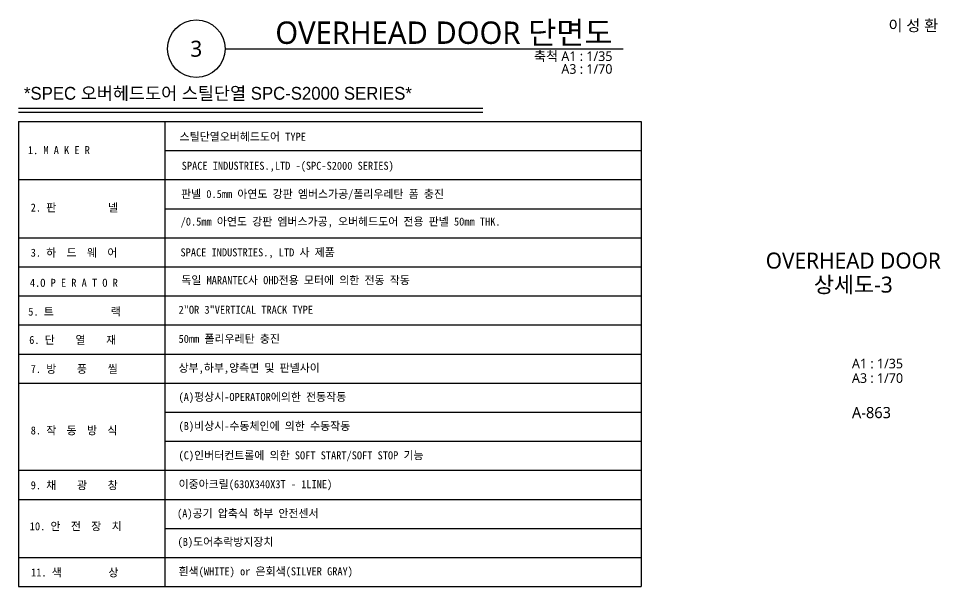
# Model space of a CAD drawing. Header units: millimetres. Extents: x 204328 to 274136, y -196910 to -178068.
# Drawn here: x 263752 to 273832, y -196828 to -190615 of the extents above; entities that cross this region are included whole.
import ezdxf
from ezdxf.enums import TextEntityAlignment as Align

# ---------------------------------------------------------------- set-up
doc = ezdxf.new("R2010")
doc.units = ezdxf.units.MM
for name, color, linetype, lineweight in [('A-BORD-TEXT', 3, 'Continuous', 25), ('A-MKXX-SYMB', 7, 'Continuous', 25), ('A-XXXX-SYMB', 7, 'Continuous', 25), ('A-XXXX-TXT1', 3, 'Continuous', 25), ('A-XXXX-TXT2', 3, 'Continuous', 25)]:
    doc.layers.add(name, color=color, linetype=linetype, lineweight=lineweight)
doc.layers.add('Text', color=3, linetype='Continuous')
doc.styles.add('돋움', font='')
doc.styles.add('돋움체', font='')
doc.styles.add('맑은고딕', font='malgun.ttf')
doc.styles.get('돋움').set_extended_font_data('Dotum')
doc.styles.get('돋움체').set_extended_font_data('DotumChe')

msp = doc.modelspace()

# ---------------------------------------------------------------- linework, layer by layer
for p, q in [((263752.3, -191742), (263752.3, -196827.7)), ((263752.3, -191742), (270561.4, -191742)), ((265353.3, -191742), (265353.3, -194602.7)), ((270561.4, -191742), (270561.4, -196827.7)), ((265353.3, -192059.9), (270561.4, -192059.9)), ((263752.3, -192377.8), (270561.4, -192377.8)), ((265353.3, -192695.6), (270561.4, -192695.6)), ((263752.3, -193013.5), (270561.4, -193013.5)), ((263752.3, -193331.3), (270561.4, -193331.3)), ((263752.3, -193649.2), (270561.4, -193649.2)), ((263752.3, -193967), (270561.4, -193967)), ((263752.3, -194602.7), (270561.4, -194602.7)), ((263752.3, -194602.7), (270561.4, -194602.7)), ((263752.3, -195556.3), (270561.4, -195556.3)), ((263752.3, -195874.2), (270561.4, -195874.2)), ((263752.3, -196509.9), (270561.4, -196509.9)), ((263752.3, -196509.9), (270561.4, -196509.9)), ((263752.3, -196827.7), (270561.4, -196827.7))]:
    msp.add_line(p, q)
at = {"color": 0}
msp.add_line((265353.3, -194602.7), (265353.3, -196827.7), dxfattribs=at)
msp.add_arc((270564.9, -193963.5), 3.55, 180, 270)
at = {"layer": 'A-MKXX-SYMB'}
for p, q in [((263752.3, -191595.5), (268827.5, -191595.5)), ((263752.3, -191642), (268827.5, -191642))]:
    msp.add_line(p, q, dxfattribs=at)
at = {"layer": 'A-XXXX-SYMB'}
msp.add_line((266011, -190946.4), (270362.7, -190946.4), dxfattribs=at)
msp.add_circle((265696, -190946.4), 315, dxfattribs=at)
at = {"layer": 'A-XXXX-TXT2', "color": 0}
msp.add_line((263752.3, -194284.9), (270561.4, -194284.9), dxfattribs=at)
at = {"layer": 'Text', "color": 0}
for p, q in [((265353.3, -194920.6), (270561.4, -194920.6)), ((265353.3, -195238.4), (270561.4, -195238.4)), ((265353.3, -196192), (270561.4, -196192))]:
    msp.add_line(p, q, dxfattribs=at)

# ---------------------------------------------------------------- texts
at = {"layer": 'A-BORD-TEXT', "style": '맑은고딕'}
msp.add_text('이 성 환', height=122.5, dxfattribs=at).set_placement((273806.5, -190754.1), align=Align.RIGHT)
for s, p in [('OVERHEAD DOOR', (272878.6, -193263.5)), ('상세도-3', (272878.6, -193526))]:
    msp.add_text(s, height=175, dxfattribs=at).set_placement(p, align=Align.MIDDLE_CENTER)
for s, height, p in [('A1 : 1/35', 105, (272863.6, -194441.6)), ('A3 : 1/70', 105, (272863.6, -194600.3)), ('A-863', 122.5, (272863.6, -194986.6))]:
    msp.add_text(s, height=height, dxfattribs=at).set_placement(p)
at = {"layer": 'A-XXXX-TXT1', "style": '맑은고딕'}
for s, height, p in [('OVERHEAD DOOR 단면도', 245, (270246, -190771.4)), ('축척 A1 : 1/35', 105, (270246, -191028.1)), ('A3 : 1/70', 105, (270246, -191168.1))]:
    msp.add_text(s, height=height, dxfattribs=at).set_placement(p, align=Align.MIDDLE_RIGHT)
msp.add_text('3', height=175, dxfattribs=at).set_placement((265696, -190946.4), align=Align.MIDDLE)
at = {"layer": 'A-XXXX-TXT2', "style": '돋움'}
msp.add_text('*SPEC 오버헤드도어 스틸단열 SPC-S2000 SERIES*', height=140, dxfattribs=at).set_placement((263812.4, -191504, 0))
at = {"layer": 'A-XXXX-TXT2', "color": 0, "style": '돋움체'}
for s, p in [('스틸단열오버헤드도어 TYPE', (265513.9, -191952.7, 0)), ('1. M A K E R', (263855.2, -192099.2)), ('SPACE INDUSTRIES.,LTD -(SPC-S2000 SERIES)', (265537.2, -192270.1)), ('판넬 0.5mm 아연도 강판 엠버스가공/폴리우레탄 폼 충진', (265529.7, -192578.9)), ('2. 판          넬', (263886.3, -192727.1)), ('/0.5mm 아연도 강판 엠버스가공, 오버헤드도어 전용 판넬 50mm THK.', (265525.7, -192880.4)), ('3. 하  드  웨  어', (263886.3, -193220.8)), ('SPACE INDUSTRIES., LTD 사 제품', (265523.9, -193217.3)), ('독일 MARANTEC사 OHD전용 모터에 의한 전동 작동', (265532.5, -193521.1, 0)), ('4.O P E R A T O R', (263877.7, -193549.9)), ('5. 트           랙', (263859.7, -193864.9, 0)), ('2"OR 3"VERTICAL TRACK TYPE', (265502.7, -193844.6)), ('6. 단    열    재', (263870, -194174.3)), ('50mm 폴리우레탄 충진', (265502.7, -194162.5)), ('7. 방    풍    씰', (263886.3, -194492.2)), ('상부,하부,양측면 및 판넬사이', (265502.7, -194480.4)), ('(A)평상시-OPERATOR에의한 전동작동', (265502.7, -194798.2)), ('(B)비상시-수동체인에 의한 수동작동', (265502.7, -195116.1)), ('8. 작  동  방  식', (263886.3, -195164)), ('(C)인버터컨트롤에 의한 SOFT START/SOFT STOP 기능', (265502.7, -195436.5)), ('이중아크릴(630X340X3T - 1LINE)', (265502.7, -195751.8)), ('9. 채    광    창', (263886.3, -195763.6)), ('10. 안  전  장  치', (263876.3, -196212)), ('11. 색         상', (263890.5, -196717.2)), ('흰색(WHITE) or 은회색(SILVER GRAY)', (265502.7, -196705.3))]:
    msp.add_text(s, height=87.5, dxfattribs=at).set_placement(p)
for s, p in [('(A)공기 압축식 하부 안전센서', (265486.1, -196027.8, 0)), ('(B)도어추락방지장치', (265491.9, -196339.1, 0))]:
    msp.add_text(s, height=87.5, dxfattribs=at).set_placement(p, align=Align.MIDDLE_LEFT)

doc.saveas('drawing.dxf')
